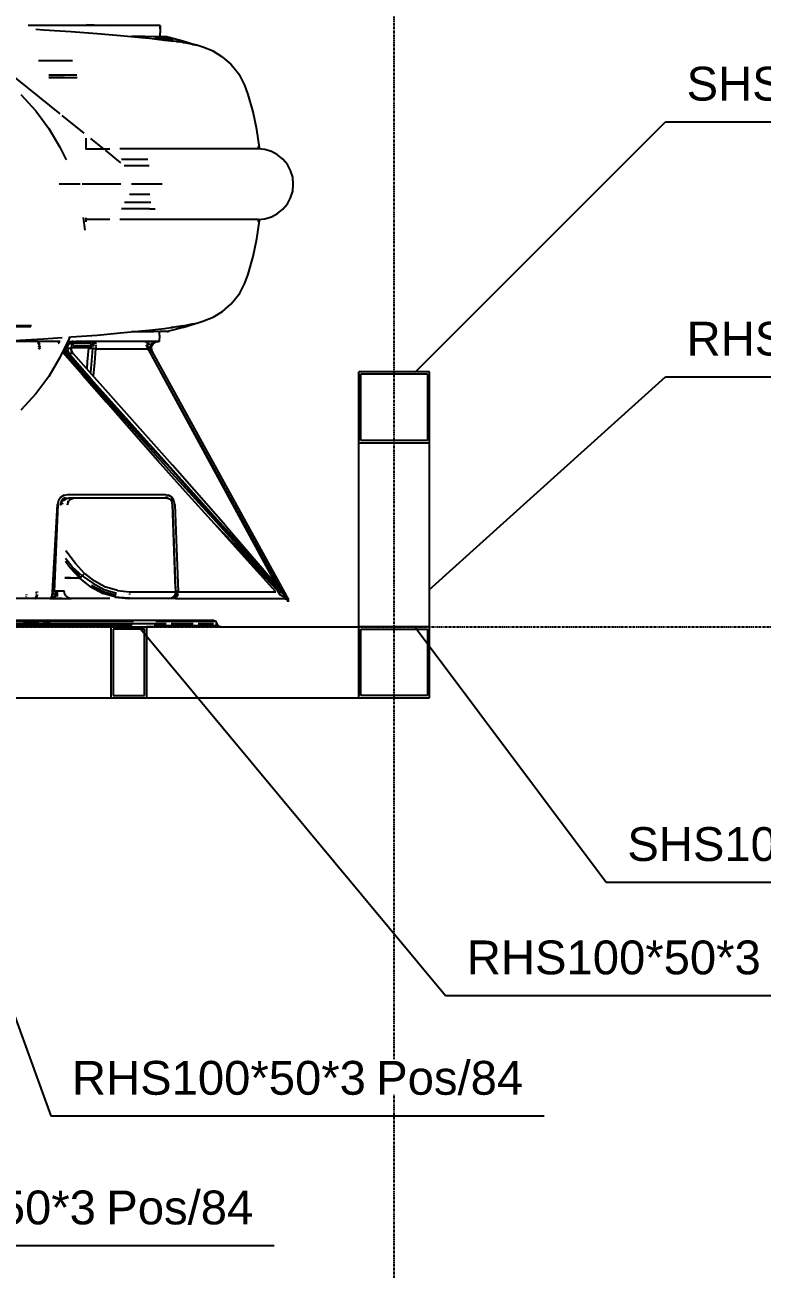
# Model space of a CAD drawing. Header units: millimetres. Extents: x -57554 to 16546, y 2142 to 98430.
# Drawn here: x -45441 to -44400, y 63180 to 64937 of the extents above; entities that cross this region are included whole.
import ezdxf

# ---------------------------------------------------------------- set-up
doc = ezdxf.new("R2010")
doc.units = ezdxf.units.MM
doc.linetypes.add('DXK_LINE_DOT3', pattern=[5.9187, 2.979, -0.9799, 0.9799, -0.9799])
doc.layers.add('S-Z2-A_TEXTUAL_ANNOTATION', color=7, linetype='Continuous')
doc.styles.add('Arial', font='ARIAL.TTF', dxfattribs={"height": 0.2})

msp = doc.modelspace()

# ---------------------------------------------------------------- linework, layer by layer
at = {"color": 1, "linetype": 'DXK_LINE_DOT3'}
for p, q in [((-44919.5, 61587.1), (-44919.5, 74087.1)), ((-52169.5, 64087.1), (-39169.5, 64087.1))]:
    msp.add_line(p, q, dxfattribs=at)
at = {"color": 2, "linetype": 'Continuous'}
for p, q in [((-45546.9, 64936.3), (-45391.7, 64811.2)), ((-45319.8, 64936.3), (-45436.7, 64936.3)), ((-45250.2, 64936.1), (-45436, 64936.1)), ((-45426, 64930.8), (-45415.1, 64930.2)), ((-45415.1, 64930.2), (-45375.8, 64927.7)), ((-45375.8, 64927.7), (-45339.4, 64925)), ((-45354.5, 64937.5), (-45320.1, 64936.3)), ((-45339.4, 64925), (-45306.2, 64922.1)), ((-45319.8, 64936.1), (-45319.8, 64936.3)), ((-45306.2, 64922.1), (-45276.6, 64919.2)), ((-45249.6, 64925.8), (-45250.2, 64936.1)), ((-45250.2, 64936.1), (-45250.1, 64925.6)), ((-45250.2, 64924.7), (-45250.1, 64925)), ((-45250.2, 64924.7), (-45250.1, 64925)), ((-45250.2, 64924.4), (-45250.2, 64924.7)), ((-45250.2, 64924), (-45250.2, 64924.4)), ((-45250.2, 64923.6), (-45250.2, 64924)), ((-45250.2, 64923.1), (-45250.2, 64923.6)), ((-45250.2, 64922.6), (-45250.2, 64923.1)), ((-45250.2, 64920.2), (-45250.2, 64922.6)), ((-45250.1, 64925.6), (-45249.6, 64925.8)), ((-45250.1, 64925.5), (-45250.1, 64925.6)), ((-45250.1, 64925.3), (-45250.1, 64925.5)), ((-45250.1, 64925), (-45250.1, 64925.3)), ((-45286.8, 64920.6), (-45290.5, 64920.6)), ((-45272, 64920.4), (-45286.8, 64920.6)), ((-45276.6, 64919.2), (-45265.1, 64918)), ((-45259.8, 64920.3), (-45272, 64920.4)), ((-45265.1, 64918), (-45243.8, 64915.6)), ((-45250.4, 64920.2), (-45259.8, 64920.3)), ((-45243, 64917.6), (-45257.3, 64918.5)), ((-45257.3, 64918.5), (-45246.8, 64916.7)), ((-45243.9, 64920.1), (-45250.4, 64920.2)), ((-45250.2, 64920.2), (-45242.3, 64918.9)), ((-45246.8, 64916.7), (-45231.4, 64915.2)), ((-45240.1, 64920), (-45243.9, 64920.1)), ((-45243.8, 64915.6), (-45235.1, 64914.5)), ((-45231.5, 64916.6), (-45243, 64917.6)), ((-45242.3, 64918.9), (-45231.5, 64916.6)), ((-45240.1, 64920), (-45239.2, 64919.9)), ((-45240.1, 64920), (-45239.2, 64919.9)), ((-45239.2, 64919.9), (-45230.2, 64917.8)), ((-45226.9, 64913.6), (-45235.3, 64914.6)), ((-45224.9, 64913.2), (-45235.1, 64914.5)), ((-45224.9, 64913.2), (-45235, 64914.5)), ((-45235, 64914.5), (-45232.8, 64914.2)), ((-45230.2, 64917.8), (-45218, 64914.3)), ((-45226.9, 64913.6), (-45224.9, 64913.2)), ((-45217.8, 64912.2), (-45226.9, 64913.6)), ((-45216, 64911.9), (-45224.9, 64913.2)), ((-45223.1, 64915.5), (-45209.4, 64911.6)), ((-45218.8, 64913.5), (-45204.6, 64909.7)), ((-45218.1, 64912.3), (-45217.8, 64912.2)), ((-45218, 64914.3), (-45210.4, 64911.9)), ((-45217.8, 64912.2), (-45216, 64911.9)), ((-45216.3, 64911.9), (-45216, 64911.9)), ((-45216, 64911.9), (-45204.2, 64909.6)), ((-45216, 64911.9), (-45202.1, 64909.1)), ((-45209.4, 64911.6), (-45199, 64908.4)), ((-45204.6, 64909.7), (-45203.4, 64909.4)), ((-45204.2, 64909.6), (-45203.4, 64909.4)), ((-45203.4, 64909.4), (-45202.1, 64909.1)), ((-45198.3, 64908.2), (-45202.1, 64909.1)), ((-45189.8, 64905.6), (-45198.3, 64908.2)), ((-45175.3, 64899.8), (-45189.8, 64905.6)), ((-45162.1, 64891.6), (-45175.3, 64899.8)), ((-45162.1, 64891.6), (-45150.4, 64881.4)), ((-45373.9, 64886.1), (-45422, 64886.1)), ((-45150.4, 64881.4), (-45147.3, 64878.2)), ((-45147.3, 64878.2), (-45137.6, 64865.8)), ((-45368, 64865.9), (-45407.6, 64865.9)), ((-45407.6, 64865.5), (-45385.2, 64865.9)), ((-45367.2, 64862.1), (-45407.6, 64862.1)), ((-45367.6, 64862.1), (-45367.2, 64862.1)), ((-45130.4, 64852), (-45137.6, 64865.8)), ((-45125.7, 64838.9), (-45130.4, 64852)), ((-45446.8, 64838.5), (-45426, 64815.6)), ((-45118.9, 64814.1), (-45125.7, 64838.9)), ((-45426, 64815.6), (-45407.6, 64790.8)), ((-45389.1, 64809.1), (-45357.8, 64783.9)), ((-45113.6, 64789.2), (-45118.9, 64814.1)), ((-45407.6, 64790.8), (-45391.7, 64764.3)), ((-45109.8, 64764), (-45113.6, 64789.2)), ((-45391.7, 64764.3), (-45383.2, 64746.4)), ((-45354.5, 64761.1), (-45354.5, 64776.8)), ((-45348.8, 64776.6), (-45329.5, 64761.1)), ((-45110.7, 64761.9), (-45111.2, 64765.1)), ((-45109.6, 64761.8), (-45109.8, 64764)), ((-45354.5, 64762.1), (-45330.7, 64762.1)), ((-45330.6, 64762.1), (-45330.5, 64762.1)), ((-45330.5, 64762.1), (-45321.4, 64762.1)), ((-45328, 64759.9), (-45306.3, 64742.4)), ((-45111.9, 64762.1), (-45307.1, 64762.1)), ((-45267.4, 64747), (-45304.9, 64747)), ((-45102.2, 64761.1), (-45111.9, 64762.1)), ((-45092.8, 64758.2), (-45102.2, 64761.1)), ((-45084.2, 64753.6), (-45092.8, 64758.2)), ((-45076.6, 64747.4), (-45084.2, 64753.6)), ((-45070.4, 64739.8), (-45076.6, 64747.4)), ((-45265.5, 64738.1), (-45300.9, 64738)), ((-45065.8, 64731.2), (-45070.4, 64739.8)), ((-45062.9, 64721.8), (-45065.8, 64731.2)), ((-45363.3, 64712.1), (-45392.8, 64712.1)), ((-45305.8, 64712.1), (-45360.4, 64712.1)), ((-45247.5, 64712.1), (-45290.8, 64712.1)), ((-45062, 64712.1), (-45062.9, 64721.8)), ((-45062.9, 64702.3), (-45062, 64712.1)), ((-45293.6, 64698.1), (-45264.7, 64698.1)), ((-45065.8, 64692.9), (-45062.9, 64702.3)), ((-45265.4, 64677.1), (-45304.8, 64677.1)), ((-45263.5, 64686), (-45300.7, 64686.1)), ((-45265.4, 64677.1), (-45257.2, 64677.1)), ((-45084.2, 64670.5), (-45076.6, 64676.7)), ((-45076.6, 64676.7), (-45070.4, 64684.3)), ((-45070.4, 64684.3), (-45065.8, 64692.9)), ((-45356.1, 64647.3), (-45358.7, 64664.9)), ((-45354.5, 64658.9), (-45354.5, 64664.7)), ((-45321.4, 64662.1), (-45354.5, 64662.1)), ((-45111.9, 64662.1), (-45307.1, 64662.1)), ((-45113.6, 64634.9), (-45109.8, 64660.1)), ((-45111.9, 64662.1), (-45102.2, 64663)), ((-45111.2, 64659), (-45110.7, 64662.2)), ((-45109.8, 64660.1), (-45109.6, 64662.3)), ((-45102.2, 64663), (-45092.8, 64665.9)), ((-45092.8, 64665.9), (-45084.2, 64670.5)), ((-45118.9, 64610), (-45113.6, 64634.9)), ((-45125.7, 64585.2), (-45118.9, 64610)), ((-45137.6, 64558.3), (-45130.4, 64572.1)), ((-45130.4, 64572.1), (-45125.7, 64585.2)), ((-45147.3, 64545.9), (-45137.6, 64558.3)), ((-45162.1, 64532.5), (-45150.4, 64542.7)), ((-45150.4, 64542.7), (-45147.3, 64545.9)), ((-45198.3, 64515.9), (-45189.8, 64518.5)), ((-45189.8, 64518.5), (-45175.3, 64524.4)), ((-45175.3, 64524.4), (-45162.1, 64532.5)), ((-45431.9, 64512.1), (-45622.7, 64512.1)), ((-45432.8, 64510.6), (-45618.2, 64510.6)), ((-45339.4, 64499.1), (-45306.2, 64502)), ((-45306.2, 64502), (-45276.6, 64504.9)), ((-45286.8, 64503.5), (-45290.5, 64503.5)), ((-45272, 64503.7), (-45286.8, 64503.5)), ((-45276.6, 64504.9), (-45265.1, 64506.1)), ((-45259.8, 64503.8), (-45272, 64503.7)), ((-45265.1, 64506.1), (-45243.8, 64508.5)), ((-45250.4, 64503.9), (-45259.8, 64503.8)), ((-45251.3, 64503.4), (-45251.3, 64503.9)), ((-45251.2, 64502.6), (-45251.3, 64503.4)), ((-45251.2, 64500.5), (-45251.2, 64502.6)), ((-45251.1, 64500), (-45251.2, 64500.5)), ((-45251.1, 64500), (-45251.2, 64500.5)), ((-45251.1, 64499.6), (-45251.1, 64500)), ((-45243.9, 64504), (-45250.4, 64503.9)), ((-45240.1, 64504.2), (-45243.9, 64504)), ((-45243.8, 64508.5), (-45235.1, 64509.6)), ((-45230.2, 64506.3), (-45240.1, 64504.2)), ((-45240.1, 64504.2), (-45239.3, 64504.3)), ((-45239.4, 64504.3), (-45240.1, 64504.2)), ((-45239.3, 64504.3), (-45239.4, 64504.3)), ((-45239.3, 64504.3), (-45237.7, 64504.7)), ((-45226.9, 64510.6), (-45235.3, 64509.5)), ((-45224.9, 64510.9), (-45235.1, 64509.6)), ((-45235.1, 64509.6), (-45232.8, 64509.9)), ((-45218, 64509.8), (-45230.2, 64506.3)), ((-45217.8, 64511.9), (-45226.9, 64510.6)), ((-45216, 64512.2), (-45224.9, 64510.9)), ((-45223.1, 64508.6), (-45209.4, 64512.5)), ((-45218.8, 64510.6), (-45204.6, 64514.4)), ((-45218.1, 64511.8), (-45216, 64512.2)), ((-45218, 64509.8), (-45210.4, 64512.2)), ((-45202.1, 64515), (-45216, 64512.2)), ((-45203.5, 64514.7), (-45213.7, 64512.7)), ((-45209.4, 64512.5), (-45199, 64515.7)), ((-45204.2, 64514.5), (-45203.5, 64514.7)), ((-45203.5, 64514.7), (-45202.1, 64515)), ((-45202.8, 64514.8), (-45202.1, 64515)), ((-45202.1, 64515), (-45198.3, 64515.9)), ((-45391.4, 64490.1), (-45489.6, 64490.1)), ((-45457, 64491.6), (-45415.1, 64493.9)), ((-45423.6, 64490.1), (-45423.1, 64490)), ((-45423.5, 64490), (-45423.6, 64490.1)), ((-45423.6, 64490.1), (-45423.5, 64490)), ((-45423.6, 64490.1), (-45423.5, 64490)), ((-45423.5, 64490), (-45423.5, 64490)), ((-45423.5, 64490), (-45423.1, 64490)), ((-45423.1, 64490), (-45423.5, 64490)), ((-45423.5, 64490), (-45422.5, 64489.2)), ((-45422.5, 64489.2), (-45423.1, 64490)), ((-45423.1, 64490), (-45422.7, 64489.7)), ((-45422.9, 64489.1), (-45422.9, 64489.3)), ((-45422.7, 64488.7), (-45422.9, 64489.3)), ((-45422.7, 64488.7), (-45422.9, 64489.1)), ((-45422.7, 64489.7), (-45422.5, 64489.2)), ((-45422.5, 64489.2), (-45422.7, 64488.7)), ((-45422.5, 64487.9), (-45422.7, 64488.7)), ((-45421.9, 64488.7), (-45422.5, 64489.2)), ((-45422.5, 64489.2), (-45421.7, 64486.9)), ((-45421.7, 64486.9), (-45422.5, 64487.9)), ((-45421.9, 64488.7), (-45422.3, 64489.3)), ((-45422.3, 64489.3), (-45422.2, 64489.1)), ((-45422.3, 64486.9), (-45422.3, 64487)), ((-45422.2, 64486), (-45422.3, 64487)), ((-45422.2, 64486), (-45422.3, 64486.9)), ((-45422.2, 64489.1), (-45421.9, 64488.7)), ((-45421.7, 64486.9), (-45422.2, 64486)), ((-45422, 64483.5), (-45422, 64483.6)), ((-45422, 64483.6), (-45421.9, 64482.4)), ((-45421.9, 64488.7), (-45421.5, 64487.9)), ((-45421.5, 64487.9), (-45421.7, 64486.9)), ((-45420.8, 64486), (-45421.7, 64486.9)), ((-45421.7, 64486.9), (-45421.2, 64483.6)), ((-45420.3, 64482.4), (-45421.2, 64483.6)), ((-45421.1, 64487), (-45420.8, 64486)), ((-45420.6, 64484.9), (-45420.8, 64486)), ((-45420.4, 64483.6), (-45420.3, 64482.4)), ((-45420.2, 64481), (-45420.3, 64482.4)), ((-45415.1, 64493.9), (-45388.7, 64495.6)), ((-45391.6, 64489.7), (-45394.8, 64489.7)), ((-45394.8, 64489.7), (-45392.1, 64488.8)), ((-45394.3, 64489.3), (-45394.1, 64488.9)), ((-45393.9, 64488.7), (-45394.3, 64489.3)), ((-45394.1, 64488.9), (-45393.9, 64488.7)), ((-45393, 64487.4), (-45393.6, 64487.9)), ((-45393.6, 64487.9), (-45392.7, 64487.8)), ((-45378.5, 64495.3), (-45391.7, 64467.3)), ((-45383, 64485.6), (-45382.4, 64485.3)), ((-45382.4, 64485.3), (-45380.4, 64483.8)), ((-45381.5, 64480.4), (-45379.3, 64487.2)), ((-45381.3, 64489.3), (-45380.6, 64489.3)), ((-45381, 64490.1), (-45376.4, 64490.1)), ((-45380.6, 64489.3), (-45380.4, 64483.8)), ((-45379.3, 64487.2), (-45380.6, 64489.3)), ((-45379.3, 64496.2), (-45375.8, 64496.4)), ((-45377.9, 64488), (-45379.3, 64487.2)), ((-45379.3, 64487.2), (-45373.9, 64487.3)), ((-45378.5, 64495.3), (-45378.1, 64496.2)), ((-45374.4, 64490.1), (-45377.9, 64488)), ((-45377.9, 64488.1), (-45375.7, 64490.1)), ((-45376.4, 64490.1), (-45375.7, 64490.1)), ((-45373.9, 64487.3), (-45376.2, 64480.5)), ((-45375.8, 64496.4), (-45339.4, 64499.1)), ((-45375.7, 64490.1), (-45375.1, 64490.1)), ((-45375.5, 64478), (-45374.9, 64484.1)), ((-45375.5, 64478), (-45375, 64484.1)), ((-45375.1, 64490.1), (-45374.4, 64490.1)), ((-45374.9, 64484.1), (-45370.9, 64488.6)), ((-45373.9, 64487.3), (-45374.9, 64484.1)), ((-45372.6, 64490.1), (-45374.4, 64490.1)), ((-45369, 64490.1), (-45373.9, 64487.3)), ((-45371.3, 64488.5), (-45373.9, 64487.3)), ((-45372.6, 64490.1), (-45370.8, 64490.1)), ((-45366.7, 64480.9), (-45372.6, 64483.9)), ((-45372.6, 64483.9), (-45350.8, 64483.9)), ((-45372.3, 64488.2), (-45365.8, 64490.1)), ((-45348.7, 64487.1), (-45372.2, 64487.1)), ((-45370.8, 64490.1), (-45368.7, 64490.1)), ((-45251.2, 64490.1), (-45368.7, 64490.1)), ((-45368.4, 64489.3), (-45367.6, 64489.3)), ((-45345.4, 64489.3), (-45367.6, 64489.3)), ((-45362.4, 64483.9), (-45366.7, 64480.9)), ((-45350.6, 64482.2), (-45350.3, 64483.3)), ((-45349.8, 64484.5), (-45350.3, 64483.3)), ((-45350.3, 64483.3), (-45349.3, 64483.8)), ((-45350.3, 64483.3), (-45347.7, 64482.3)), ((-45349.9, 64484.3), (-45349.8, 64484.5)), ((-45349.3, 64483.8), (-45346.9, 64486.9)), ((-45347.7, 64482.3), (-45349.3, 64483.8)), ((-45347.6, 64487.4), (-45348.5, 64486.5)), ((-45347.7, 64482.3), (-45345.3, 64485.3)), ((-45343.6, 64488.9), (-45346.9, 64486.9)), ((-45346.9, 64486.9), (-45345.3, 64485.3)), ((-45345.6, 64488.9), (-45344.5, 64489.4)), ((-45345.4, 64489.3), (-45342.1, 64490)), ((-45345.3, 64485.3), (-45342.1, 64487.5)), ((-45342.9, 64482.9), (-45345.3, 64485.3)), ((-45344.5, 64489.4), (-45343.5, 64489.7)), ((-45344.5, 64489.4), (-45344.3, 64489.4)), ((-45344.3, 64489.4), (-45343.5, 64489.7)), ((-45343.6, 64488.9), (-45343.3, 64489.7)), ((-45343.6, 64488.9), (-45342.1, 64487.5)), ((-45342.1, 64487.5), (-45343.3, 64489.7)), ((-45340.9, 64489.3), (-45343.3, 64489.7)), ((-45343.3, 64489.7), (-45340.9, 64488)), ((-45340.9, 64489.7), (-45342.1, 64490)), ((-45342.1, 64490), (-45340.9, 64489.3)), ((-45340.9, 64489.3), (-45340.9, 64489.7)), ((-45340.9, 64488.7), (-45340.9, 64489.3)), ((-45340.9, 64487.9), (-45340.9, 64488.7)), ((-45340.9, 64488), (-45340.9, 64488.7)), ((-45340.9, 64487.9), (-45340.9, 64488)), ((-45340.9, 64487), (-45340.9, 64486)), ((-45340.9, 64484.9), (-45340.9, 64483.6)), ((-45340.9, 64482.4), (-45340.9, 64479.7)), ((-45269.4, 64490), (-45269.4, 64490.1)), ((-45269.4, 64490), (-45269.4, 64490)), ((-45269.4, 64489.7), (-45264, 64489.9)), ((-45269.4, 64488.4), (-45269.4, 64488.7)), ((-45269.4, 64487.9), (-45269.4, 64488.7)), ((-45269.4, 64487.9), (-45269.4, 64488.4)), ((-45269.4, 64486), (-45265.5, 64487.5)), ((-45269.4, 64486), (-45262.9, 64486.3)), ((-45269.4, 64484.9), (-45269.4, 64484.3)), ((-45269.4, 64483.6), (-45269.4, 64484.9)), ((-45269.4, 64483.6), (-45269.4, 64484.3)), ((-45269.4, 64484.3), (-45265.5, 64477.4)), ((-45269.4, 64484.3), (-45264.2, 64481.3)), ((-45262.9, 64486.3), (-45264.2, 64481.3)), ((-45260.1, 64489.5), (-45264, 64489.9)), ((-45262.9, 64486.3), (-45260.1, 64489.5)), ((-45260.2, 64486.5), (-45262.9, 64486.3)), ((-45262.4, 64481.9), (-45261.9, 64483.6)), ((-45261.9, 64483.6), (-45261.2, 64485.1)), ((-45261.2, 64485.1), (-45260.2, 64486.5)), ((-45259, 64487.8), (-45260.2, 64486.5)), ((-45257.5, 64488.7), (-45260.1, 64489.5)), ((-45257.5, 64488.7), (-45259, 64487.8)), ((-45257.9, 64489.1), (-45257.5, 64488.7)), ((-45256, 64489.5), (-45257.5, 64488.7)), ((-45256, 64489.5), (-45254.3, 64489.9)), ((-45254.3, 64489.9), (-45252.6, 64490.1)), ((-45251.2, 64490.1), (-45250.6, 64498.8)), ((-45251, 64498.9), (-45251.1, 64499.6)), ((-45251, 64498.9), (-45250.6, 64498.8)), ((-45421.3, 64479.7), (-45421.9, 64481)), ((-45421.3, 64479.7), (-45420.7, 64479.7)), ((-45421, 64479.7), (-45421.3, 64479.7)), ((-45420.7, 64479.7), (-45421, 64479.7)), ((-45420.2, 64481), (-45420.7, 64479.7)), ((-45391.7, 64467.3), (-45407.6, 64440.8)), ((-45388.1, 64474.9), (-45360.1, 64442.7)), ((-45387.1, 64477), (-45387, 64476.9)), ((-45387.1, 64477), (-45387, 64476.9)), ((-45387, 64476.9), (-45387.1, 64477)), ((-45387, 64476.9), (-45382.7, 64474.7)), ((-45235.5, 64310.5), (-45387, 64476.9)), ((-45387, 64476.9), (-45238.2, 64309.1)), ((-45385.4, 64480.7), (-45382.7, 64474.7)), ((-45385.2, 64481.1), (-45381.5, 64480.4)), ((-45279.9, 64360.3), (-45382.7, 64474.7)), ((-45382.7, 64474.7), (-45235.5, 64310.5)), ((-45382.7, 64474.7), (-45379.7, 64473.5)), ((-45381.5, 64480.4), (-45376.2, 64480.5)), ((-45381, 64478.5), (-45381.5, 64480.4)), ((-45381, 64478.5), (-45379.7, 64473.5)), ((-45348, 64437.4), (-45379.7, 64473.5)), ((-45379.7, 64473.5), (-45374.4, 64473.5)), ((-45374.4, 64473.5), (-45376.2, 64480.5)), ((-45373.1, 64473.2), (-45375.5, 64477.8)), ((-45375.2, 64481.3), (-45373.9, 64480.9)), ((-45350.8, 64480.9), (-45375.2, 64480.9)), ((-45374.4, 64473.5), (-45373.1, 64473.2)), ((-45304.7, 64396.5), (-45373.1, 64473.2)), ((-45352.6, 64461.4), (-45350.8, 64480.9)), ((-45350.7, 64480.9), (-45350.8, 64480.9)), ((-45350.4, 64480.8), (-45350.7, 64480.9)), ((-45349.9, 64480.7), (-45350.6, 64482.2)), ((-45350.6, 64482.2), (-45349.3, 64480.6)), ((-45349.9, 64480.7), (-45350.4, 64480.8)), ((-45349.3, 64480.6), (-45349.9, 64480.7)), ((-45349.3, 64480.6), (-45347.7, 64482.3)), ((-45349.3, 64480.6), (-45348.6, 64480.5)), ((-45349.3, 64480.6), (-45348.6, 64480.5)), ((-45345.7, 64480.2), (-45348.8, 64446)), ((-45348.6, 64480.5), (-45347.7, 64480.4)), ((-45348.6, 64480.5), (-45348.6, 64480.5)), ((-45347.7, 64480.4), (-45345.7, 64480.2)), ((-45343.4, 64479.9), (-45345.7, 64480.2)), ((-45343.4, 64479.9), (-45340.9, 64479.7)), ((-45342.7, 64460.2), (-45340.9, 64479.7)), ((-45340.9, 64479.7), (-45269.4, 64479.7)), ((-45267.1, 64478.4), (-45269.4, 64481)), ((-45265.5, 64477.4), (-45269.4, 64481)), ((-45269.4, 64479.7), (-45268.2, 64479)), ((-45268.2, 64479), (-45267.1, 64478.4)), ((-45267.1, 64478.4), (-45265.5, 64477.4)), ((-45079.4, 64138.7), (-45265.5, 64477.4)), ((-45085.2, 64145.5), (-45265.5, 64477.4)), ((-45265.5, 64477.4), (-45264.1, 64476.7)), ((-45264.2, 64481.3), (-45262.4, 64481.9)), ((-45263.9, 64476.6), (-45264.2, 64481.3)), ((-45264.1, 64476.7), (-45263.7, 64476.4)), ((-45264.1, 64476.7), (-45263.9, 64476.6)), ((-45262, 64476.8), (-45263.9, 64476.6)), ((-45263.9, 64476.6), (-45263.1, 64476.1)), ((-45263.7, 64476.4), (-45263.1, 64476.1)), ((-45263.1, 64476.1), (-45262.3, 64475.7)), ((-45262.6, 64480.2), (-45262.4, 64481.9)), ((-45262.6, 64480.2), (-45262.5, 64478.5)), ((-45262.5, 64478.5), (-45262, 64476.8)), ((-45262.3, 64475.7), (-45261.7, 64475.4)), ((-45262, 64476.8), (-45261.3, 64475.2)), ((-45261.7, 64475.4), (-45261.4, 64475.2)), ((-45261.4, 64475.2), (-45261.3, 64475.2)), ((-45261.3, 64475.2), (-45071.5, 64130.6)), ((-45353.5, 64451.3), (-45352.6, 64461.4)), ((-45344.4, 64441), (-45342.7, 64460.2)), ((-45407.6, 64440.8), (-45426, 64416)), ((-45360.1, 64442.7), (-45326.2, 64404.1)), ((-45069.9, 64127.4), (-45348, 64437.4)), ((-45205.3, 64276.8), (-45348, 64437.4)), ((-45348, 64437.4), (-45314.8, 64399.6)), ((-44969.5, 64347.1), (-44969.5, 64447.1)), ((-44869.5, 64447.1), (-44969.5, 64447.1)), ((-44966.5, 64350.1), (-44966.5, 64444.1)), ((-44966.5, 64444.1), (-44872.5, 64444.1)), ((-44872.5, 64444.1), (-44872.5, 64350.1)), ((-44869.5, 64347.1), (-44869.5, 64447.1)), ((-45426, 64416), (-45446.8, 64393.1)), ((-45290.7, 64363.7), (-45326.2, 64404.1)), ((-45314.8, 64399.6), (-45279.9, 64360.3)), ((-45232.6, 64315.5), (-45304.7, 64396.5)), ((-45253.3, 64321.6), (-45290.7, 64363.7)), ((-45235.5, 64310.5), (-45279.9, 64360.3)), ((-45243.4, 64319.3), (-45279.9, 64360.3)), ((-44969.5, 64087.1), (-44969.5, 64347.1)), ((-44969.5, 64347.1), (-44869.5, 64347.1)), ((-44872.5, 64350.1), (-44966.5, 64350.1)), ((-44869.5, 64087.1), (-44869.5, 64347.1)), ((-45214.3, 64277.8), (-45253.3, 64321.6)), ((-45082.5, 64139.8), (-45238.2, 64309.1)), ((-45083.5, 64139.2), (-45238.2, 64309.1)), ((-45235.5, 64310.5), (-45205.3, 64276.8)), ((-45157.8, 64230.1), (-45232.6, 64315.5)), ((-45386, 64273.2), (-45390.5, 64270.1)), ((-45386, 64273.2), (-45380.7, 64274.2)), ((-45380.7, 64274.2), (-45243.4, 64274.2)), ((-45243.4, 64274.2), (-45238.2, 64273.2)), ((-45233.8, 64270.1), (-45238.2, 64273.2)), ((-45173.5, 64232.4), (-45214.3, 64277.8)), ((-45205.3, 64276.8), (-45082.5, 64139.8)), ((-45165.6, 64232.7), (-45205.3, 64276.8)), ((-45402.5, 64136.7), (-45395, 64260)), ((-45399.3, 64137.1), (-45394.4, 64260)), ((-45393.6, 64265.5), (-45395, 64260)), ((-45390.5, 64270.1), (-45393.6, 64265.5)), ((-45391.8, 64259.8), (-45391.2, 64259.8)), ((-45391.2, 64259.8), (-45391.8, 64259.8)), ((-45391.2, 64259.8), (-45387.7, 64267.5)), ((-45391.2, 64259.8), (-45390.2, 64264)), ((-45391.2, 64259.8), (-45391.2, 64259.8)), ((-45390.6, 64259.7), (-45391.2, 64259.8)), ((-45390.6, 64259.7), (-45387.7, 64267.5)), ((-45388.4, 64260.8), (-45390.6, 64259.7)), ((-45390.1, 64259.7), (-45390.6, 64259.7)), ((-45387.7, 64267.5), (-45390.2, 64264)), ((-45389.6, 64259.7), (-45390.1, 64259.7)), ((-45388.1, 64262.1), (-45388.4, 64260.8)), ((-45387.7, 64267.5), (-45384.2, 64269.8)), ((-45387.1, 64264.4), (-45387.7, 64267.5)), ((-45386.4, 64265.4), (-45387.1, 64264.4)), ((-45385.5, 64266.3), (-45386.4, 64265.4)), ((-45385.5, 64266.3), (-45384.6, 64267.1)), ((-45384.6, 64267.1), (-45383.6, 64267.8)), ((-45384.2, 64269.8), (-45382.5, 64268.3)), ((-45383.6, 64267.8), (-45382.5, 64268.3)), ((-45382.5, 64268.3), (-45379.3, 64269.1)), ((-45381, 64260.8), (-45380.9, 64259.6)), ((-45380.9, 64259.6), (-45379.8, 64264.4)), ((-45380.9, 64259.6), (-45380.7, 64262.1)), ((-45379.8, 64264.4), (-45380.7, 64262.1)), ((-45380.3, 64263.3), (-45380.7, 64262.1)), ((-45379.8, 64264.4), (-45380.3, 64263.3)), ((-45379.8, 64264.4), (-45379.1, 64265.4)), ((-45378.3, 64266.3), (-45379.1, 64265.4)), ((-45379, 64269.1), (-45241.7, 64269.1)), ((-45378.3, 64266.3), (-45377.4, 64267.1)), ((-45377.4, 64267.1), (-45372.9, 64269)), ((-45377.4, 64267.1), (-45376.4, 64267.8)), ((-45373.1, 64269), (-45374.3, 64268.7)), ((-45371.9, 64269.1), (-45373.1, 64269)), ((-45239, 64269.8), (-45242.8, 64270.1)), ((-45242.8, 64270.1), (-45235.6, 64267.5)), ((-45242.6, 64269.8), (-45242.8, 64270.1)), ((-45236.2, 64267.1), (-45242.6, 64269.8)), ((-45242.2, 64269.2), (-45242.6, 64269.8)), ((-45242.6, 64269.8), (-45235.6, 64267.5)), ((-45242.6, 64269.8), (-45242.4, 64269.5)), ((-45242.4, 64269.5), (-45242.2, 64269.2)), ((-45240.8, 64269), (-45242.2, 64269.2)), ((-45241.7, 64269.1), (-45240.7, 64269)), ((-45236.2, 64267.1), (-45235.6, 64267.5)), ((-45235.3, 64266.3), (-45236.2, 64267.1)), ((-45233.3, 64264), (-45235.6, 64267.5)), ((-45234.5, 64265.4), (-45235.3, 64266.3)), ((-45234.5, 64265.4), (-45233.8, 64264.4)), ((-45230.7, 64265.5), (-45233.8, 64270.1)), ((-45232.8, 64259.7), (-45233.8, 64264.4)), ((-45233.8, 64264.4), (-45233.3, 64264)), ((-45228.4, 64141.1), (-45232.8, 64259.7)), ((-45228.2, 64137.4), (-45232.3, 64259.8)), ((-45232.3, 64259.8), (-45232, 64259.8)), ((-45232.3, 64259.8), (-45232, 64259.8)), ((-45229.5, 64260), (-45230.7, 64265.5)), ((-45229.5, 64260), (-45224.9, 64136.7)), ((-45173.5, 64232.4), (-45083.5, 64139.2)), ((-45084.5, 64138.6), (-45173.5, 64232.4)), ((-45131, 64185.4), (-45173.5, 64232.4)), ((-45124.3, 64187.1), (-45165.6, 64232.7)), ((-45157.8, 64230.1), (-45080.3, 64139.8)), ((-45381.9, 64192.5), (-45383.2, 64194.7)), ((-45380.9, 64191.2), (-45381.9, 64192.5)), ((-45369.6, 64176.4), (-45381.9, 64192.5)), ((-45086.7, 64136.7), (-45131, 64185.4)), ((-45081.3, 64139.9), (-45124.3, 64187.1)), ((-45377.6, 64171), (-45383.8, 64179.3)), ((-45374.7, 64172.1), (-45383.7, 64183.7)), ((-45363.5, 64156.1), (-45377.6, 64171)), ((-45363.7, 64155.9), (-45377, 64170.3)), ((-45374.7, 64172.1), (-45362.7, 64156.8)), ((-45374.7, 64172.1), (-45360.2, 64159.3)), ((-45356.9, 64162.6), (-45369.6, 64176.4)), ((-45384.7, 64156.9), (-45376.8, 64156.9)), ((-45384.7, 64156.7), (-45376.3, 64155.8)), ((-45384.7, 64156.5), (-45380.6, 64155.8)), ((-45363.9, 64155.8), (-45384.7, 64155.8)), ((-45376.8, 64156.9), (-45369.9, 64155.8)), ((-45369.9, 64155.8), (-45369.5, 64156.9)), ((-45363.7, 64155.9), (-45369.9, 64155.8)), ((-45364.1, 64155.8), (-45368.8, 64155.8)), ((-45363.9, 64155.8), (-45364.1, 64155.8)), ((-45363.9, 64155.9), (-45363.9, 64155.8)), ((-45363.8, 64155.9), (-45363.9, 64155.8)), ((-45363.9, 64155.8), (-45363.9, 64155.9)), ((-45363.6, 64155.8), (-45363.9, 64155.8)), ((-45363.8, 64155.9), (-45363.5, 64156.1)), ((-45363.4, 64156.1), (-45363.6, 64155.8)), ((-45349.2, 64144), (-45363.6, 64155.8)), ((-45362.7, 64156.8), (-45363.5, 64156.1)), ((-45362.7, 64156.8), (-45363.4, 64156.1)), ((-45362.7, 64156.8), (-45360.2, 64159.3)), ((-45360.2, 64159.3), (-45356.9, 64162.6)), ((-45360.2, 64159.3), (-45345.2, 64148.6)), ((-45356.9, 64162.6), (-45344.5, 64152.4)), ((-45345.2, 64148.6), (-45329.1, 64140.1)), ((-45328.5, 64143.7), (-45344.5, 64152.4)), ((-45438.9, 64131.9), (-45438.8, 64133)), ((-45438.8, 64132.6), (-45438.9, 64131.9)), ((-45438.8, 64132.6), (-45438.8, 64133)), ((-45425.1, 64133), (-45425.2, 64131.9)), ((-45425, 64135.4), (-45424.4, 64136.7)), ((-45425, 64134.2), (-45425, 64135.4)), ((-45424.9, 64129.7), (-45424.4, 64132.9)), ((-45424.4, 64136.7), (-45424.1, 64136.7)), ((-45424.4, 64136.7), (-45423.8, 64136.7)), ((-45424.1, 64136.7), (-45423.8, 64136.7)), ((-45424, 64130.8), (-45423.8, 64131.9)), ((-45423.8, 64136.7), (-45423.3, 64135.4)), ((-45423.6, 64133), (-45423.8, 64131.9)), ((-45403, 64131.9), (-45403.3, 64130.8)), ((-45402.8, 64133), (-45403, 64131.9)), ((-45402.8, 64133), (-45402.7, 64134.2)), ((-45401.9, 64136.8), (-45402.7, 64134.2)), ((-45402.7, 64134.2), (-45398.4, 64133.4)), ((-45402.6, 64135.4), (-45401.9, 64136.8)), ((-45401.9, 64136.8), (-45402.5, 64136.7)), ((-45401.2, 64136.9), (-45401.9, 64136.8)), ((-45400.6, 64136.9), (-45401.2, 64136.9)), ((-45399.9, 64137), (-45400.6, 64136.9)), ((-45399.3, 64137.1), (-45399.9, 64137)), ((-45398.7, 64137.2), (-45399.3, 64137.1)), ((-45398.7, 64137.2), (-45399.3, 64137.1)), ((-45398.7, 64137.2), (-45398.1, 64137.3)), ((-45398.1, 64137.3), (-45398.4, 64133.4)), ((-45397.4, 64129.9), (-45398.4, 64133.4)), ((-45396, 64136.2), (-45398.1, 64137.3)), ((-45397.5, 64137.3), (-45398.1, 64137.3)), ((-45397.1, 64137.4), (-45397.5, 64137.3)), ((-45395, 64132.4), (-45397.4, 64129.9)), ((-45396.7, 64137.5), (-45397.1, 64137.4)), ((-45397.1, 64137.4), (-45396, 64136.2)), ((-45396.3, 64137.5), (-45396.7, 64137.5)), ((-45396.1, 64137.6), (-45396.3, 64137.5)), ((-45385.7, 64137.6), (-45396.1, 64137.6)), ((-45396.1, 64137.6), (-45396, 64136.2)), ((-45396, 64136.2), (-45395.8, 64134.9)), ((-45395.8, 64134.9), (-45395.5, 64133.6)), ((-45395, 64132.4), (-45395.5, 64133.6)), ((-45395, 64130), (-45395, 64132.4)), ((-45385.5, 64137.5), (-45385.7, 64137.6)), ((-45385.7, 64136.2), (-45385.4, 64137.4)), ((-45385.5, 64134.9), (-45385.7, 64136.2)), ((-45385.4, 64137.5), (-45385.5, 64137.5)), ((-45385.5, 64134.9), (-45385.1, 64133.6)), ((-45385.4, 64137.4), (-45385.4, 64137.5)), ((-45385.1, 64133.6), (-45384.6, 64132.4)), ((-45384.6, 64132.4), (-45383.9, 64131.2)), ((-45383.9, 64131.2), (-45382.5, 64130)), ((-45348.6, 64143.7), (-45349.2, 64144)), ((-45349.2, 64144), (-45330.8, 64134.3)), ((-45347.1, 64145.9), (-45330.4, 64137.1)), ((-45311.6, 64128.8), (-45330.8, 64134.3)), ((-45330.4, 64137.1), (-45312.3, 64131.7)), ((-45329.1, 64140.1), (-45311.7, 64134.9)), ((-45328.5, 64143.7), (-45327.7, 64143.5)), ((-45310.6, 64138.3), (-45328.5, 64143.7)), ((-45310.6, 64138.3), (-45293.6, 64136.7)), ((-45293.6, 64136.7), (-45228.1, 64136.7)), ((-45293.6, 64134.2), (-45293.6, 64133)), ((-45231.1, 64130), (-45229.7, 64131.2)), ((-45228.4, 64133.4), (-45230.5, 64129.9)), ((-45229, 64132.4), (-45228.5, 64133.6)), ((-45228.2, 64134.8), (-45228.5, 64133.6)), ((-45227.8, 64137.2), (-45228.4, 64133.4)), ((-45228.4, 64133.4), (-45228, 64136.2)), ((-45228.4, 64133.4), (-45225.2, 64133)), ((-45228, 64136.2), (-45228.2, 64137.4)), ((-45228.2, 64137.3), (-45228.2, 64137.4)), ((-45228, 64137.3), (-45228.2, 64137.3)), ((-45228.2, 64134.9), (-45228, 64136.2)), ((-45227.8, 64137.2), (-45228, 64137.3)), ((-45228, 64136.2), (-45227.8, 64137.2)), ((-45227.8, 64137.2), (-45227.4, 64137.1)), ((-45227.4, 64137.1), (-45227.8, 64137.2)), ((-45225.2, 64133), (-45227.1, 64137)), ((-45226.6, 64136.9), (-45227.1, 64137)), ((-45227.1, 64137), (-45225, 64135.4)), ((-45226.1, 64136.9), (-45226.6, 64136.9)), ((-45225.5, 64136.8), (-45226.1, 64136.9)), ((-45225.7, 64130.8), (-45225.4, 64131.9)), ((-45224.9, 64136.7), (-45225.5, 64136.8)), ((-45225.2, 64133), (-45225.4, 64131.9)), ((-45224.9, 64136.7), (-45086.7, 64136.7)), ((-45080.4, 64132.3), (-45084.5, 64138.6)), ((-45083.5, 64139.2), (-45076.3, 64134.4)), ((-45083.5, 64139.2), (-45076.8, 64133.8)), ((-45076.3, 64134.4), (-45082.5, 64139.8)), ((-45079.8, 64131.9), (-45081.8, 64133.2)), ((-45076.3, 64134.4), (-45081.3, 64139.9)), ((-45080.4, 64132.3), (-45079.8, 64131.9)), ((-45080.3, 64139.8), (-45075.9, 64134.6)), ((-45079.8, 64131.9), (-45076.8, 64129.9)), ((-45078.6, 64137.7), (-45078.3, 64137.9)), ((-45078.4, 64137.5), (-45078.3, 64137.9)), ((-45078.3, 64137.9), (-45077.8, 64138.1)), ((-45078.1, 64137.2), (-45078.3, 64137.9)), ((-45077.8, 64138.1), (-45077.4, 64138.3)), ((-45077.4, 64138.3), (-45077, 64138.5)), ((-45077, 64138.5), (-45076.7, 64138.7)), ((-45073.6, 64134.5), (-45077, 64138.5)), ((-45077, 64138.5), (-45073.9, 64133.3)), ((-45071.8, 64128.9), (-45076.8, 64133.8)), ((-45076.7, 64138.7), (-45076.4, 64138.8)), ((-45076.4, 64138.8), (-45076.2, 64138.9)), ((-45072.7, 64130.5), (-45076.3, 64134.4)), ((-45076.2, 64138.9), (-45076.1, 64138.9)), ((-45069.6, 64127.2), (-45075.9, 64134.6)), ((-45075, 64133.5), (-45075.9, 64134.6)), ((-45072.6, 64130.7), (-45075.9, 64134.6)), ((-45070.4, 64128), (-45075.2, 64133.3)), ((-45074.7, 64133.2), (-45073.9, 64133.3)), ((-45070.9, 64128.7), (-45073.9, 64133.3)), ((-45073.9, 64133.3), (-45070.9, 64128.8)), ((-45389.7, 64127.1), (-45639.2, 64127.1)), ((-45440.2, 64127.1), (-45440, 64127.4)), ((-45440.2, 64127.1), (-45440, 64127.3)), ((-45440, 64127.3), (-45440, 64127.4)), ((-45439.4, 64129), (-45439.2, 64129.9)), ((-45439.4, 64129), (-45439.3, 64129.1)), ((-45439.3, 64129.1), (-45439.2, 64129.9)), ((-45426.7, 64127.1), (-45425.8, 64127.7)), ((-45426.7, 64127.1), (-45426.3, 64127.1)), ((-45426.3, 64127.4), (-45426.1, 64127.8)), ((-45425.8, 64127.7), (-45426.3, 64127.1)), ((-45426.3, 64127.4), (-45426.1, 64127.7)), ((-45426.3, 64127.1), (-45425.8, 64127.4)), ((-45426.1, 64127.7), (-45426.1, 64127.8)), ((-45425.9, 64128.3), (-45425.8, 64127.7)), ((-45425.8, 64127.7), (-45424.9, 64129.7)), ((-45424.7, 64129), (-45425.8, 64127.7)), ((-45425.8, 64127.7), (-45425, 64128.3)), ((-45425.8, 64127.4), (-45425.4, 64127.8)), ((-45425.5, 64127.7), (-45425.8, 64127.4)), ((-45425.8, 64127.4), (-45425.8, 64127.7)), ((-45425.7, 64129), (-45425.5, 64129.9)), ((-45425.7, 64129), (-45425.5, 64129.8)), ((-45425.5, 64129.8), (-45425.5, 64129.9)), ((-45425.5, 64127.7), (-45425.4, 64127.8)), ((-45425, 64128.3), (-45424.7, 64129)), ((-45424.9, 64129.7), (-45424, 64130.8)), ((-45424.7, 64129), (-45424.9, 64129.7)), ((-45424.7, 64129), (-45424.3, 64129.9)), ((-45424.4, 64129.8), (-45424.7, 64129)), ((-45424.4, 64129.8), (-45424.3, 64129.9)), ((-45406, 64127.1), (-45400.2, 64127.1)), ((-45405.1, 64127.4), (-45404.7, 64127.8)), ((-45404.9, 64127.5), (-45405.1, 64127.4)), ((-45404.7, 64127.8), (-45404.9, 64127.5)), ((-45403.9, 64129), (-45403.6, 64129.9)), ((-45403.9, 64129), (-45403.7, 64129.6)), ((-45403.6, 64129.9), (-45403.7, 64129.6)), ((-45403.3, 64130.8), (-45403.6, 64129.9)), ((-45403.6, 64129.9), (-45400.4, 64129.7)), ((-45397.4, 64129.9), (-45403.6, 64129.9)), ((-45400.4, 64129.7), (-45397.4, 64129.9)), ((-45400.3, 64127.6), (-45395.9, 64127.7)), ((-45400.1, 64127.1), (-45394.4, 64127.1)), ((-45395.9, 64127.7), (-45392.4, 64127.7)), ((-45394.4, 64127.1), (-45389.7, 64127.1)), ((-45390.2, 64127.8), (-45390.4, 64127.9)), ((-45390.4, 64127.9), (-45389.2, 64127.4)), ((-45390.4, 64127.9), (-45390.3, 64127.8)), ((-45389.7, 64127.1), (-45386.7, 64127.1)), ((-45386.7, 64127.1), (-45376.3, 64127.1)), ((-45382.5, 64130), (-45379, 64127.7)), ((-45378.8, 64127.4), (-45380, 64127.9)), ((-45379, 64127.7), (-45375.4, 64127.1)), ((-45377.6, 64127.1), (-45375.4, 64127.1)), ((-45375.4, 64127.1), (-45377.6, 64127.1)), ((-45321.3, 64127.1), (-45376.3, 64127.1)), ((-45313.6, 64129), (-45294.7, 64127.1)), ((-45312.8, 64129.6), (-45293.6, 64127.7)), ((-45293.6, 64127.7), (-45309.6, 64128.6)), ((-45293.6, 64127.4), (-45308.5, 64128.5)), ((-45304, 64128), (-45293.6, 64127.1)), ((-45293.6, 64127.8), (-45234.4, 64127.9)), ((-45293.6, 64127.4), (-45293.6, 64127.8)), ((-45293.6, 64127.7), (-45293.6, 64127.4)), ((-45293.6, 64127.1), (-45293.6, 64127.4)), ((-45293.6, 64127.1), (-45293.6, 64127.1)), ((-45233.3, 64127.1), (-45293.6, 64127.1)), ((-45238.2, 64127.1), (-45234.6, 64127.7)), ((-45231.1, 64130), (-45234.6, 64127.7)), ((-45234.6, 64127.7), (-45233.7, 64127.7)), ((-45233.7, 64127.7), (-45231.2, 64127.6)), ((-45228.3, 64127.1), (-45233.3, 64127.1)), ((-45230.5, 64129.9), (-45225.7, 64130.8)), ((-45228.8, 64129.7), (-45225.7, 64130.8)), ((-45228.3, 64127.1), (-45074.3, 64127.1)), ((-45227.5, 64127.4), (-45227, 64127.8)), ((-45227.5, 64127.4), (-45227.3, 64127.5)), ((-45227.3, 64127.5), (-45227, 64127.8)), ((-45226.3, 64129), (-45226, 64129.9)), ((-45226.3, 64129), (-45226.1, 64129.6)), ((-45226.1, 64129.6), (-45226, 64129.9)), ((-45078.1, 64130.7), (-45071.8, 64128.9)), ((-45078.1, 64130.7), (-45073.5, 64129.3)), ((-45076.8, 64129.9), (-45076.7, 64129.8)), ((-45076.8, 64129.9), (-45076.7, 64129.8)), ((-45075, 64127.9), (-45073.5, 64129.3)), ((-45075, 64127.9), (-45073.5, 64129.3)), ((-45074.6, 64127.3), (-45075, 64127.9)), ((-45075, 64127.9), (-45075, 64127.9)), ((-45074.6, 64127.3), (-45075, 64127.9)), ((-45074.6, 64127.3), (-45073, 64126.9)), ((-45074.3, 64127.1), (-45073.6, 64127)), ((-45074.1, 64127), (-45070.8, 64125.7)), ((-45074, 64127), (-45071.3, 64126.1)), ((-45073.6, 64127), (-45073, 64126.9)), ((-45073.5, 64129.3), (-45071.8, 64128.9)), ((-45072.7, 64130.5), (-45070.4, 64128)), ((-45072.4, 64130.5), (-45072.6, 64130.7)), ((-45070.4, 64128), (-45071.8, 64128.9)), ((-45070.9, 64126.7), (-45071.8, 64128.9)), ((-45071.8, 64126.4), (-45071.3, 64126.1)), ((-45069.8, 64127.6), (-45071.5, 64130.6)), ((-45071.3, 64126.1), (-45070.9, 64126.7)), ((-45070.8, 64125.7), (-45071.3, 64126.1)), ((-45071, 64128.8), (-45070.9, 64128.7)), ((-45069.8, 64127.6), (-45070.9, 64128.7)), ((-45070.9, 64128.7), (-45069.8, 64127.6)), ((-45070.9, 64126.7), (-45070.4, 64128)), ((-45070.4, 64125.2), (-45070.8, 64125.7)), ((-45069.4, 64123), (-45070.8, 64125.7)), ((-45070.4, 64128), (-45069.9, 64127.4)), ((-45070.4, 64125.2), (-45070, 64124.7)), ((-45070, 64124.7), (-45070.4, 64125.2)), ((-45069.7, 64124.1), (-45070, 64124.7)), ((-45069.9, 64127.4), (-45069.3, 64123.7)), ((-45069.6, 64127.1), (-45069.9, 64127.4)), ((-45069.8, 64127.6), (-45069.6, 64127.3)), ((-45069.4, 64123.2), (-45069.7, 64124.1)), ((-45069.3, 64123.7), (-45069.7, 64124.1)), ((-45069.6, 64127.3), (-45069.5, 64127.1)), ((-45069.5, 64127.1), (-45069.6, 64127.1)), ((-45069.5, 64127.1), (-45069.4, 64124.5)), ((-45069.3, 64122.9), (-45069.5, 64123.6)), ((-45069.3, 64122.9), (-45069.5, 64123.6)), ((-45069.3, 64123.7), (-45069.4, 64124.5)), ((-45069.4, 64124.5), (-45069.3, 64122.3)), ((-45069.3, 64122.9), (-45069.3, 64123.7)), ((-45069.3, 64122.3), (-45069.3, 64122.9)), ((-45174.5, 64096.1), (-45538.8, 64096.1)), ((-45174.1, 64096), (-45173.6, 64095.9)), ((-45173.4, 64095.9), (-45173, 64095.8)), ((-45319.5, 64087.1), (-45586.1, 64087.1)), ((-45289.9, 64088.5), (-45566.6, 64088.5)), ((-45241.7, 64091.6), (-45558.3, 64091.6)), ((-45287.8, 64094.6), (-45552.1, 64094.6)), ((-45417, 64091.6), (-45449.8, 64088.5)), ((-45417, 64091.6), (-45448.6, 64094.6)), ((-45404.1, 64094.6), (-45417, 64091.6)), ((-45405.6, 64088.5), (-45417, 64091.6)), ((-45319.5, 63987.1), (-45319.5, 64087.1)), ((-45319.5, 64087.1), (-45269.5, 64087.1)), ((-45272.5, 64084.1), (-45316.5, 64084.1)), ((-45316.5, 64084.1), (-45316.5, 63990.1)), ((-45272.5, 63990.1), (-45272.5, 64084.1)), ((-45269.5, 64087.1), (-45261.1, 64087.1)), ((-45269.5, 64087.1), (-45269.5, 63987.1)), ((-45164.6, 64087.1), (-45269.5, 64087.1)), ((-45168.3, 64088.5), (-45258.6, 64088.5)), ((-45171.1, 64094.6), (-45256.5, 64094.6)), ((-45203.7, 64091.6), (-45234.4, 64091.6)), ((-45174.9, 64091.6), (-45196.5, 64091.6)), ((-45172.9, 64095.7), (-45172.4, 64095.6)), ((-45172.3, 64095.5), (-45171.9, 64095.3)), ((-45172, 64091.6), (-45171.5, 64091.6)), ((-45169.5, 64091.6), (-45172, 64091.6)), ((-45171.2, 64094.8), (-45171.8, 64095.2)), ((-45171.5, 64095), (-45171.2, 64094.8)), ((-45170.6, 64094.1), (-45170.9, 64094.4)), ((-45170.2, 64093.6), (-45170.5, 64093.9)), ((-45170, 64093), (-45170.2, 64093.4)), ((-45169.9, 64091.6), (-45170.1, 64091.6)), ((-45169.7, 64092.4), (-45169.9, 64092.9)), ((-45169.5, 64091.6), (-45169.9, 64091.6)), ((-45169, 64089.8), (-45169.8, 64091.6)), ((-45169.5, 64091.6), (-45169.7, 64092.3)), ((-45169.5, 64091.6), (-45169.6, 64091.9)), ((-45169.4, 64090.9), (-45169.5, 64091.6)), ((-45169.4, 64090.8), (-45169.4, 64091.1)), ((-45168.4, 64088.8), (-45169.3, 64090.5)), ((-45168.7, 64089.3), (-45169.2, 64090.3)), ((-45168.5, 64089), (-45169.1, 64090.1)), ((-45168.3, 64088.8), (-45168.7, 64089.3)), ((-45168.7, 64089.3), (-45168.3, 64088.5)), ((-45168.1, 64088.5), (-45168.3, 64088.8)), ((-45168.3, 64088.8), (-45167.9, 64088.3)), ((-45167.4, 64088), (-45168.3, 64088.5)), ((-45167.9, 64088.3), (-45168.1, 64088.5)), ((-45168, 64088.4), (-45164.9, 64087.1)), ((-45168, 64088.4), (-45164.9, 64087.1)), ((-45167.9, 64088.3), (-45167.4, 64088)), ((-45166.8, 64087.7), (-45165.8, 64087.2)), ((-45165.2, 64087.1), (-45164.6, 64087.1)), ((-45165.2, 64087.1), (-45164.9, 64087.1)), ((-45164.9, 64087.1), (-44969.5, 64087.1)), ((-44969.5, 63987.1), (-44969.5, 64087.1)), ((-44869.5, 64087.1), (-44969.5, 64087.1)), ((-44966.5, 63990.1), (-44966.5, 64084.1)), ((-44966.5, 64084.1), (-44872.5, 64084.1)), ((-44872.5, 64084.1), (-44872.5, 63990.1)), ((-44869.5, 63987.1), (-44869.5, 64087.1)), ((-45644.5, 63987.1), (-45319.5, 63987.1)), ((-45319.5, 63987.1), (-45269.5, 63987.1)), ((-45316.5, 63990.1), (-45272.5, 63990.1)), ((-45269.5, 63987.1), (-44969.5, 63987.1)), ((-44969.5, 63987.1), (-44869.5, 63987.1)), ((-44872.5, 63990.1), (-44966.5, 63990.1))]:
    msp.add_line(p, q, dxfattribs=at)
at = {"layer": 'S-Z2-A_TEXTUAL_ANNOTATION'}
for p, q in [((-44889.8, 64446.6), (-44536.3, 64800.1)), ((-44536.3, 64800.1), (-43942.6, 64800.1)), ((-44870, 64139.3), (-44536.3, 64440.1)), ((-44536.3, 64440.1), (-43801.8, 64440.1)), ((-45654.8, 64086.6), (-45404.8, 63396.6)), ((-45279.8, 64086.6), (-44846.8, 63566.6)), ((-44889.8, 64086.6), (-44620, 63726.6)), ((-44620, 63726.6), (-44026.4, 63726.6)), ((-44846.8, 63566.6), (-44149.4, 63566.6)), ((-45404.8, 63396.6), (-44707.4, 63396.6)), ((-45786.3, 63213.6), (-45088.9, 63213.6))]:
    msp.add_line(p, q, dxfattribs=at)

# ---------------------------------------------------------------- wipeouts: each hides what was drawn before it
for points in [[(-44195.1, 64830.1), (-44195.1, 64880.1), (-44506.3, 64880.1), (-44506.3, 64830.1)], [(-44054.3, 64470.1), (-44054.3, 64520.1), (-44506.3, 64520.1), (-44506.3, 64470.1)], [(-44278.8, 63756.6), (-44278.8, 63806.6), (-44590, 63806.6), (-44590, 63756.6)], [(-44401.9, 63596.6), (-44401.9, 63646.6), (-44816.8, 63646.6), (-44816.8, 63596.6)], [(-44959.9, 63426.6), (-44959.9, 63476.6), (-45374.8, 63476.6), (-45374.8, 63426.6)], [(-45341.3, 63243.6), (-45341.3, 63293.6), (-45756.3, 63293.6), (-45756.3, 63243.6)], [(-45118.9, 63243.6), (-45118.9, 63293.6), (-45326.3, 63293.6), (-45326.3, 63243.6)]]:
    msp.add_wipeout(points).dxf.layer = 'S-Z2-A_TEXTUAL_ANNOTATION'

# ---------------------------------------------------------------- next in the draw order: texts
at = {"layer": 'S-Z2-A_TEXTUAL_ANNOTATION', "style": 'Arial'}
for s, height, p in [('SHS100*3', 47.75, (-44506.3, 64830.1)), ('RHS100*100*3', 47.754, (-44506.3, 64470.1)), ('SHS100*3', 47.75, (-44590, 63756.6)), ('RHS100*50*3', 47.754, (-44816.8, 63596.6)), ('RHS100*50*3', 47.754, (-45374.8, 63426.6)), ('RHS100*50*3', 47.754, (-45756.3, 63243.6)), ('Pos/84', 47.75, (-45326.3, 63243.6))]:
    msp.add_text(s, height=height, dxfattribs=at).set_placement(p)

# ---------------------------------------------------------------- next in the draw order: wipeouts: each hides what was drawn before it
msp.add_wipeout([(-44737.4, 63426.6), (-44737.4, 63476.6), (-44944.9, 63476.6), (-44944.9, 63426.6)]).dxf.layer = 'S-Z2-A_TEXTUAL_ANNOTATION'

# ---------------------------------------------------------------- next in the draw order: texts
msp.add_text('Pos/84', height=47.75, dxfattribs=at).set_placement((-44944.9, 63426.6))

doc.saveas('drawing.dxf')
